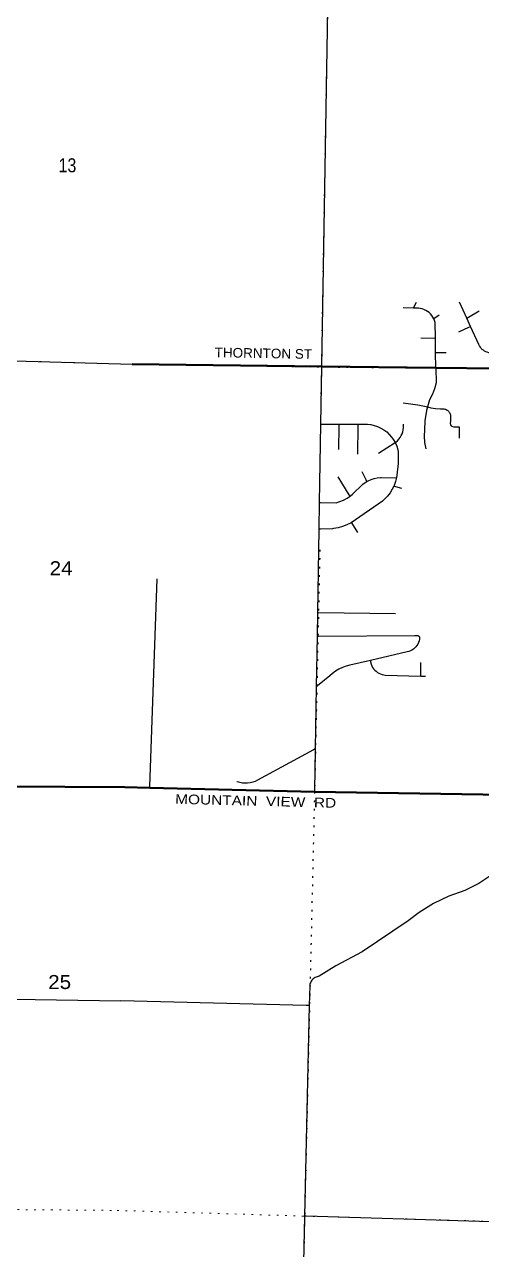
# Model space of a CAD drawing. Header units: feet. Extents: x -489137 to -242534, y 368785 to 558127.
# Drawn here: x -396392 to -390683, y 493543 to 508837 of the extents above; entities that cross this region are included whole.
import ezdxf

# ---------------------------------------------------------------- set-up
doc = ezdxf.new("R2010")
doc.units = ezdxf.units.FT
doc.header["$LTSCALE"] = 70
doc.linetypes.add('DOTTED', pattern=[1.5, 0.3, -1.2])
for name, color, linetype, lineweight in [('26', 7, 'Continuous', 40), ('27', 7, 'Continuous', 13), ('29', 7, 'Continuous', 25), ('6', 7, 'DOTTED', 25), ('7', 7, 'DOTTED', 13)]:
    doc.layers.add(name, color=color, linetype=linetype, lineweight=lineweight)

msp = doc.modelspace()

# ---------------------------------------------------------------- linework, layer by layer
at = {"layer": '26'}
for points in [[(-389113.42, 504524.31), (-389766.29, 504532.05), (-390481.55, 504540.52), (-391253.59, 504549.67), (-392683.02, 504566.61), (-395045.29, 504594.6)], [(-411715.02, 499832.54), (-411687.27, 499793.87), (-411655.62, 499758.3), (-411620.44, 499726.24), (-411582.09, 499698.03), (-411541, 499673.98), (-411497.63, 499654.36), (-411452.44, 499639.38), (-411405.94, 499629.21), (-411358.62, 499623.95), (-411322.31, 499623.28), (-408792.27, 499598.91), (-403419.99, 499458.15), (-398130.51, 499333.41), (-398130.48, 499333.41), (-395139.74, 499313.37)], [(-389217.21, 499198.15), (-389616.88, 499205.86), (-390370.87, 499220.4), (-390403.3, 499220.87), (-392768.54, 499254.77), (-394825.29, 499305.6), (-395139.74, 499313.37)]]:
    msp.add_lwpolyline(points, dxfattribs=at)
at = {"layer": '29'}
for p, q in [((-392607.11, 509023.34), (-392683.02, 504566.61)), ((-391277.38, 505167.03), (-391213.54, 505212.75)), ((-391253.56, 504547.79), (-391249.83, 504362.98)), ((-391374.43, 504068.15), (-391356.59, 504063.24)), ((-392307.55, 502616.38), (-392232.23, 502494.01))]:
    msp.add_line(p, q, dxfattribs=at)
for points in [[(-391532.77, 505296.34), (-391523.59, 505315.04), (-391495.61, 505372.02)], [(-390575.4, 504735.98), (-390593.37, 504739), (-390610.93, 504743.87), (-390627.89, 504750.56), (-390644.05, 504758.98), (-390659.24, 504769.04), (-390673.3, 504780.64), (-390686.07, 504793.64), (-390697.41, 504807.91), (-390707.19, 504823.28), (-390715.32, 504839.6), (-390716.31, 504841.92), (-390818.46, 505067.3), (-390865.76, 505171.68), (-390956.25, 505371.32)], [(-391262.47, 505115.86), (-391269.49, 505139.52), (-391278.94, 505162.31), (-391290.73, 505183.99), (-391304.72, 505204.32), (-391320.75, 505223.08), (-391338.66, 505240.06), (-391358.24, 505255.07), (-391379.29, 505267.95), (-391401.57, 505278.56), (-391424.83, 505286.79), (-391448.83, 505292.54), (-391470.85, 505295.54), (-391532.77, 505296.34), (-391661.42, 505298.02)], [(-390865.76, 505171.68), (-390843.57, 505184.86), (-390712.33, 505262.83)], [(-391253.56, 504547.79), (-391253.59, 504549.67), (-391256.63, 504743.55), (-391259.39, 504919.77), (-391262.47, 505115.86)], [(-390964.04, 505001.02), (-390839.17, 505057.87), (-390818.46, 505067.3)], [(-391441.12, 504925.88), (-391271.27, 504920.17), (-391259.39, 504919.77)], [(-405995.15, 504833.61), (-403314.53, 504762.77), (-397989.61, 504679.76), (-395046.32, 504594.45), (-395045.95, 504595.33)], [(-391256.63, 504743.55), (-391230.07, 504743.1), (-391122.57, 504741.3)], [(-392683.02, 504566.61), (-392683.17, 504558.42), (-392694.6, 503848.21), (-392710.38, 502868.1), (-392715.7, 502537.06), (-392732.47, 501495.67), (-392737.24, 501199.3), (-392747.4, 500568.33), (-392759.89, 499791.83)], [(-391249.83, 504362.98), (-391269.67, 504290.05), (-391297.03, 504219.59), (-391331.6, 504152.38), (-391333.65, 504148.89), (-391356.59, 504063.24)], [(-391663.1, 504112.12), (-391477.96, 504089.52), (-391374.43, 504068.16)], [(-391356.59, 504063.24), (-391368.29, 504019.56), (-391389.21, 503887.31), (-391395.99, 503776.85)], [(-391356.59, 504063.24), (-391316.42, 504052.18), (-391257.06, 504042.37), (-391197, 504038.81), (-391184.68, 504038.86)], [(-391184.68, 504038.86), (-391174.07, 504039.85), (-391163.42, 504039.72), (-391152.84, 504038.47), (-391142.45, 504036.13), (-391132.36, 504032.71), (-391122.68, 504028.26), (-391113.52, 504022.82), (-391104.98, 504016.45), (-391097.15, 504009.22), (-391090.12, 504001.22), (-391083.97, 503992.52), (-391078.76, 503983.23), (-391074.54, 503973.45), (-391071.38, 503963.28), (-391069.29, 503952.83), (-391068.31, 503942.22), (-391068.44, 503931.57), (-391069.62, 503921.37)], [(-392694.6, 503848.21), (-392673.19, 503848.18), (-392464.28, 503847.82), (-392228.9, 503847.43), (-392108.75, 503847.23)], [(-392464.28, 503847.82), (-392464.56, 503822.04), (-392467.78, 503531.33)], [(-392228.9, 503847.43), (-392229.23, 503822.04), (-392233.73, 503471.46)], [(-392108.75, 503847.23), (-392064.91, 503841.8), (-392021.88, 503831.82), (-391980.13, 503817.39), (-391940.12, 503798.68), (-391902.28, 503775.89), (-391867.03, 503749.26), (-391834.76, 503719.1), (-391805.82, 503685.73), (-391780.52, 503649.52), (-391762.24, 503616.44)], [(-391752.24, 503622.84), (-391732.5, 503640.27), (-391714.68, 503659.67), (-391698.99, 503680.82), (-391685.6, 503703.5), (-391674.65, 503727.46), (-391666.26, 503752.43), (-391660.53, 503778.14), (-391657.52, 503804.3), (-391657.26, 503830.64), (-391658.28, 503844.96)], [(-391069.62, 503921.37), (-391071.77, 503880.66), (-391072.83, 503860.57)], [(-391072.83, 503860.57), (-391069.51, 503840.66), (-391068.72, 503838.78), (-391066.56, 503834.83), (-391064, 503831.13), (-391061.07, 503827.71), (-391057.79, 503824.62), (-391054.53, 503822.13), (-391034.45, 503814.62)], [(-391034.45, 503814.62), (-391014.53, 503814.58), (-390960.48, 503814.48), (-390963.46, 503671.47)], [(-391395.99, 503776.85), (-391398.65, 503696.64), (-391392.91, 503616.58), (-391378.93, 503537.97)], [(-391969.04, 503484.29), (-391762.24, 503616.44), (-391752.24, 503622.83)], [(-391762.24, 503616.44), (-391759.15, 503610.86), (-391741.93, 503570.18), (-391729.07, 503527.93), (-391724.5, 503507.34)], [(-391724.5, 503507.34), (-391725.07, 503357.28), (-391741.31, 503208.1), (-391746.23, 503179.61)], [(-392325.07, 502947.49), (-392336.09, 502965.61), (-392473.4, 503191.38)], [(-392113.28, 503132.09), (-392122.49, 503150.33), (-392174.15, 503252.6)], [(-392099.6, 503139.9), (-392062.98, 503155.98), (-392024.89, 503168.14), (-391985.73, 503176.26), (-391945.94, 503180.23), (-391936.12, 503180.57), (-391749.28, 503177.63)], [(-392499.17, 502865.69), (-392451.43, 502879.76), (-392405.42, 502898.74), (-392361.65, 502922.43), (-392325.07, 502947.49), (-392320.6, 502950.56), (-392294.64, 502971.91), (-392166.8, 503096.74)], [(-391779.48, 503073.14), (-391797.97, 503034.58), (-391825, 502990.72), (-391856.45, 502949.93), (-391892, 502912.64), (-391921.33, 502887.06), (-392312.24, 502615.73)], [(-392166.8, 503096.74), (-392134.33, 503120.08), (-392113.28, 503132.09), (-392099.6, 503139.9)], [(-391746.23, 503179.61), (-391758.37, 503129.55), (-391775.69, 503081.03), (-391779.48, 503073.14)], [(-391779.48, 503073.14), (-391757.03, 503067.39), (-391680.19, 503047.73)], [(-392710.38, 502868.1), (-392694.24, 502867.91), (-392499.17, 502865.69)], [(-392312.24, 502615.73), (-392363.62, 502589.16), (-392417.5, 502568.1), (-392473.28, 502552.79), (-392530.37, 502543.39), (-392543.1, 502542.12)], [(-392543.1, 502542.12), (-392696.11, 502537.64), (-392715.7, 502537.06)], [(-394825.29, 499305.6), (-394824.62, 499324.65), (-394733.76, 501915.73)], [(-392732.47, 501495.67), (-392718.44, 501495.5), (-391758.19, 501483.82)], [(-392737.24, 501199.3), (-392718.44, 501199.45), (-391514.85, 501209.13), (-391494.98, 501209.29)], [(-391494.98, 501209.29), (-391474.85, 501206.32), (-391473.44, 501205.67), (-391470.27, 501203.8), (-391467.32, 501201.61), (-391464.61, 501199.12), (-391462.17, 501196.37), (-391460.04, 501193.37), (-391458.23, 501190.17), (-391456.77, 501186.79), (-391455.67, 501183.29), (-391455.52, 501182.55), (-391456.65, 501162.66)], [(-391456.65, 501162.66), (-391461.62, 501142.55), (-391461.83, 501141.7), (-391469.13, 501121.5), (-391478.5, 501102.17), (-391489.83, 501083.92), (-391503.02, 501066.96), (-391517.9, 501051.47), (-391534.32, 501037.63), (-391552.1, 501025.57), (-391570.73, 501015.61), (-391590.79, 501007.4)], [(-391590.79, 501007.4), (-391610.73, 501002.78), (-392071.54, 500896.16), (-392326.83, 500837.09)], [(-392071.54, 500896.16), (-392067.95, 500878.53), (-392062.14, 500849.92)], [(-392326.83, 500837.09), (-392374.22, 500825.86), (-392420.18, 500809.73), (-392464.21, 500788.89), (-392505.81, 500763.56), (-392544.54, 500734.02), (-392575.92, 500704.78)], [(-392062.14, 500849.92), (-392053.59, 500829.8), (-392042.99, 500810.68), (-392030.44, 500792.78), (-392016.09, 500776.28), (-392000.1, 500761.38), (-391982.63, 500748.23), (-391963.89, 500736.97), (-391944.07, 500727.74), (-391923.4, 500720.63), (-391902.1, 500715.72), (-391885.02, 500713.43), (-391440.63, 500702.25), (-391382.08, 500700.77)], [(-391440.63, 500702.25), (-391440.57, 500722.46), (-391440.14, 500870.8)], [(-392575.92, 500704.78), (-392730.29, 500581.94), (-392747.4, 500568.33)], [(-392759.89, 499791.83), (-392781.85, 499779.9), (-393478.94, 499401.19)], [(-392759.89, 499791.83), (-392768.22, 499274.77), (-392768.54, 499254.77)], [(-393478.94, 499401.19), (-393508.67, 499387.09), (-393539.7, 499376.18), (-393571.71, 499368.57), (-393604.34, 499364.35), (-393637.23, 499363.56), (-393670.03, 499366.21), (-393702.37, 499372.28), (-393733.89, 499381.69), (-393739.63, 499383.8)], [(-390447.87, 498306.08), (-390576.97, 498201.65), (-390716.28, 498111.29), (-390864.26, 498035.98), (-390889.55, 498025)], [(-390889.55, 498025), (-391089.59, 497953.74), (-391281.09, 497861.95), (-391461.94, 497750.65), (-391600.37, 497646.11), (-392173.86, 497258.43)], [(-392173.86, 497258.43), (-392504.34, 497085.44), (-392710.6, 496953.54)], [(-392710.6, 496953.54), (-392723.88, 496951.85), (-392736.9, 496948.77), (-392749.54, 496944.35), (-392761.64, 496938.64), (-392773.08, 496931.69), (-392783.73, 496923.59), (-392793.47, 496914.41), (-392802.21, 496904.27), (-392809.83, 496893.27), (-392816.26, 496881.53), (-392821.43, 496869.19), (-392825.29, 496856.37), (-392827.78, 496843.22), (-392828.3, 496838.79), (-392833.83, 496589.54), (-392892.25, 493959.4)], [(-408808.45, 496904.28), (-403502.59, 496785.25), (-400822.67, 496753.47), (-398135.29, 496693.19), (-395187.39, 496648.68)], [(-392833.83, 496589.54), (-392871.69, 496590.49), (-395187.39, 496648.68)], [(-392892.25, 493959.4), (-392953.18, 491271.79), (-395282.67, 491320.7)], [(-390569.12, 493890.05), (-392872.25, 493958.8), (-392892.25, 493959.4)]]:
    msp.add_lwpolyline(points, dxfattribs=at)
at = {"layer": '6'}
for points in [[(-392607.11, 509023.34), (-392683.17, 504558.42), (-392695.69, 503778.04)], [(-392702.06, 502277.03), (-392768.54, 499254.77), (-392892.25, 493959.4), (-393014.45, 488556.78), (-393026.37, 487943.42)]]:
    msp.add_lwpolyline(points, dxfattribs=at)
at = {"layer": '7'}
for points in [[(-408054.32, 504910.11), (-403314.53, 504762.77), (-397989.61, 504679.76), (-395045.29, 504594.59)], [(-395045.29, 504594.59), (-392683.17, 504558.42), (-387608.99, 504506.49), (-382171.54, 504381.88), (-381814.82, 504367.15)], [(-395139.74, 499313.37), (-398130.48, 499333.41), (-403419.99, 499458.15), (-408792.27, 499598.91), (-414076.89, 499670.9), (-417441.41, 499736.25)], [(-385115.18, 499105.69), (-387728.84, 499172.65), (-392768.54, 499254.77), (-395139.74, 499313.37)], [(-416141.84, 494424.41), (-414127.36, 494377.19), (-408823.34, 494266.3), (-403533.11, 494173.95), (-400814.36, 494155.47), (-398160.37, 494053.42), (-395234.21, 494030.3)], [(-395234.21, 494030.3), (-392892.25, 493959.4), (-388541.07, 493837.09)]]:
    msp.add_lwpolyline(points, dxfattribs=at)

# ---------------------------------------------------------------- texts
at = {"layer": '27'}
for s, rotation, width, p in [('THORNTON ST', 358.931, 1.05, (-394017.13, 504683.85)), ('MOUNTAIN  VIEW  RD', 358.584, 1.2, (-394510.24, 499107.75))]:
    msp.add_text(s, height=120, rotation=rotation, dxfattribs=dict(at, width=width)).set_placement(p)
at = {"layer": '7'}
for s, width, p in [('13', 0.85, (-395965.39, 506991.35)), ('24', 1.1, (-396077.34, 501960.56)), ('25', 1.1, (-396095.68, 496794.53))]:
    msp.add_text(s, height=175, dxfattribs=dict(at, width=width)).set_placement(p)

doc.saveas('drawing.dxf')
